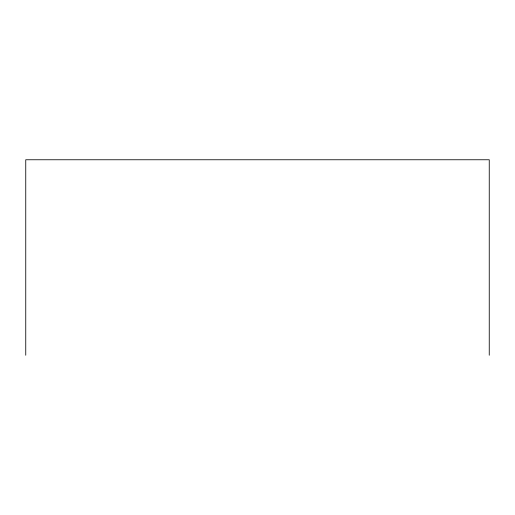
<?xml version="1.0" encoding="UTF-8"?>
<svg xmlns="http://www.w3.org/2000/svg" width="515" height="515" viewBox="0 0 515 515"><rect width="100%" height="100%" fill="white"/><g stroke="black" fill="none" stroke-linecap="round" stroke-linejoin="round"><path stroke-width="0.77" d="M489.25 355.241L489.25 159.759L25.75 159.759L25.75 355.241"/></g></svg>
